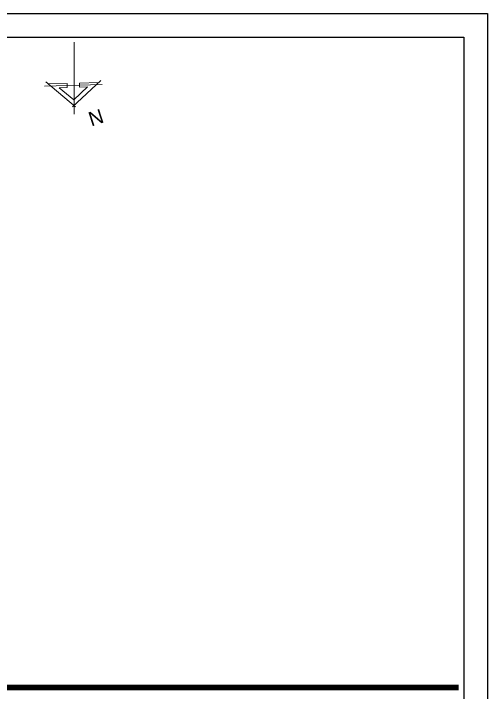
# Model space of a CAD drawing. Extents: x -165 to 197, y 154 to 653.
# Drawn here: x 58.18 to 73.19, y 472.44 to 493.94 of the extents above; entities that cross this region are included whole.
import ezdxf

# ---------------------------------------------------------------- set-up
doc = ezdxf.new("R2010")
doc.units = 0
doc.header["$MEASUREMENT"] = 0
doc.layers.get('0').update_dxf_attribs({"linetype": 'CONTINUOUS'})
doc.layers.add('COTAS', color=12, linetype='CONTINUOUS', lineweight=20)
doc.layers.add('MARGEM', color=4, linetype='CONTINUOUS')
doc.layers.add('TEXTO', color=190, linetype='CONTINUOUS')
doc.styles.add('SWISN', font='swiss.ttf')

msp = doc.modelspace()

# ---------------------------------------------------------------- linework, layer by layer
msp.add_lwpolyline([(10.195, 493.944), (73.195, 493.944), (73.195, 449.394), (10.195, 449.394)], close=True)
at = {"layer": 'COTAS', "linetype": 'Continuous'}
for p, q in [((60.103, 490.76), (60.1, 493.038)), ((60.146, 490.994), (59.203, 491.778)), ((60.945, 491.827), (60.048, 490.992)), ((60.272, 491.743), (60.873, 491.76)), ((60.275, 491.613), (60.272, 491.743)), ((60.99, 491.698), (59.166, 491.647)), ((59.279, 491.715), (59.881, 491.732)), ((59.628, 491.595), (59.884, 491.602)), ((60.091, 491.21), (59.628, 491.595)), ((59.884, 491.602), (59.881, 491.732)), ((60.531, 491.62), (60.091, 491.21)), ((60.275, 491.613), (60.531, 491.62))]:
    msp.add_line(p, q, dxfattribs=at)
at = {"layer": 'MARGEM'}
msp.add_lwpolyline([(12.07, 493.194), (72.445, 493.194), (72.445, 450.144), (12.07, 450.144)], close=True, dxfattribs=at)
at = {"layer": 'TEXTO', "color": 0, "const_width": 0.185}
msp.add_lwpolyline([(56.532, 472.601), (72.282, 472.601)], dxfattribs=at)

# ---------------------------------------------------------------- texts
at = {"layer": 'COTAS', "linetype": 'Continuous', "style": 'SWISN'}
msp.add_text('N', height=0.453, rotation=198.0923, dxfattribs=at).set_placement((60.941, 490.937))

doc.saveas('drawing.dxf')
